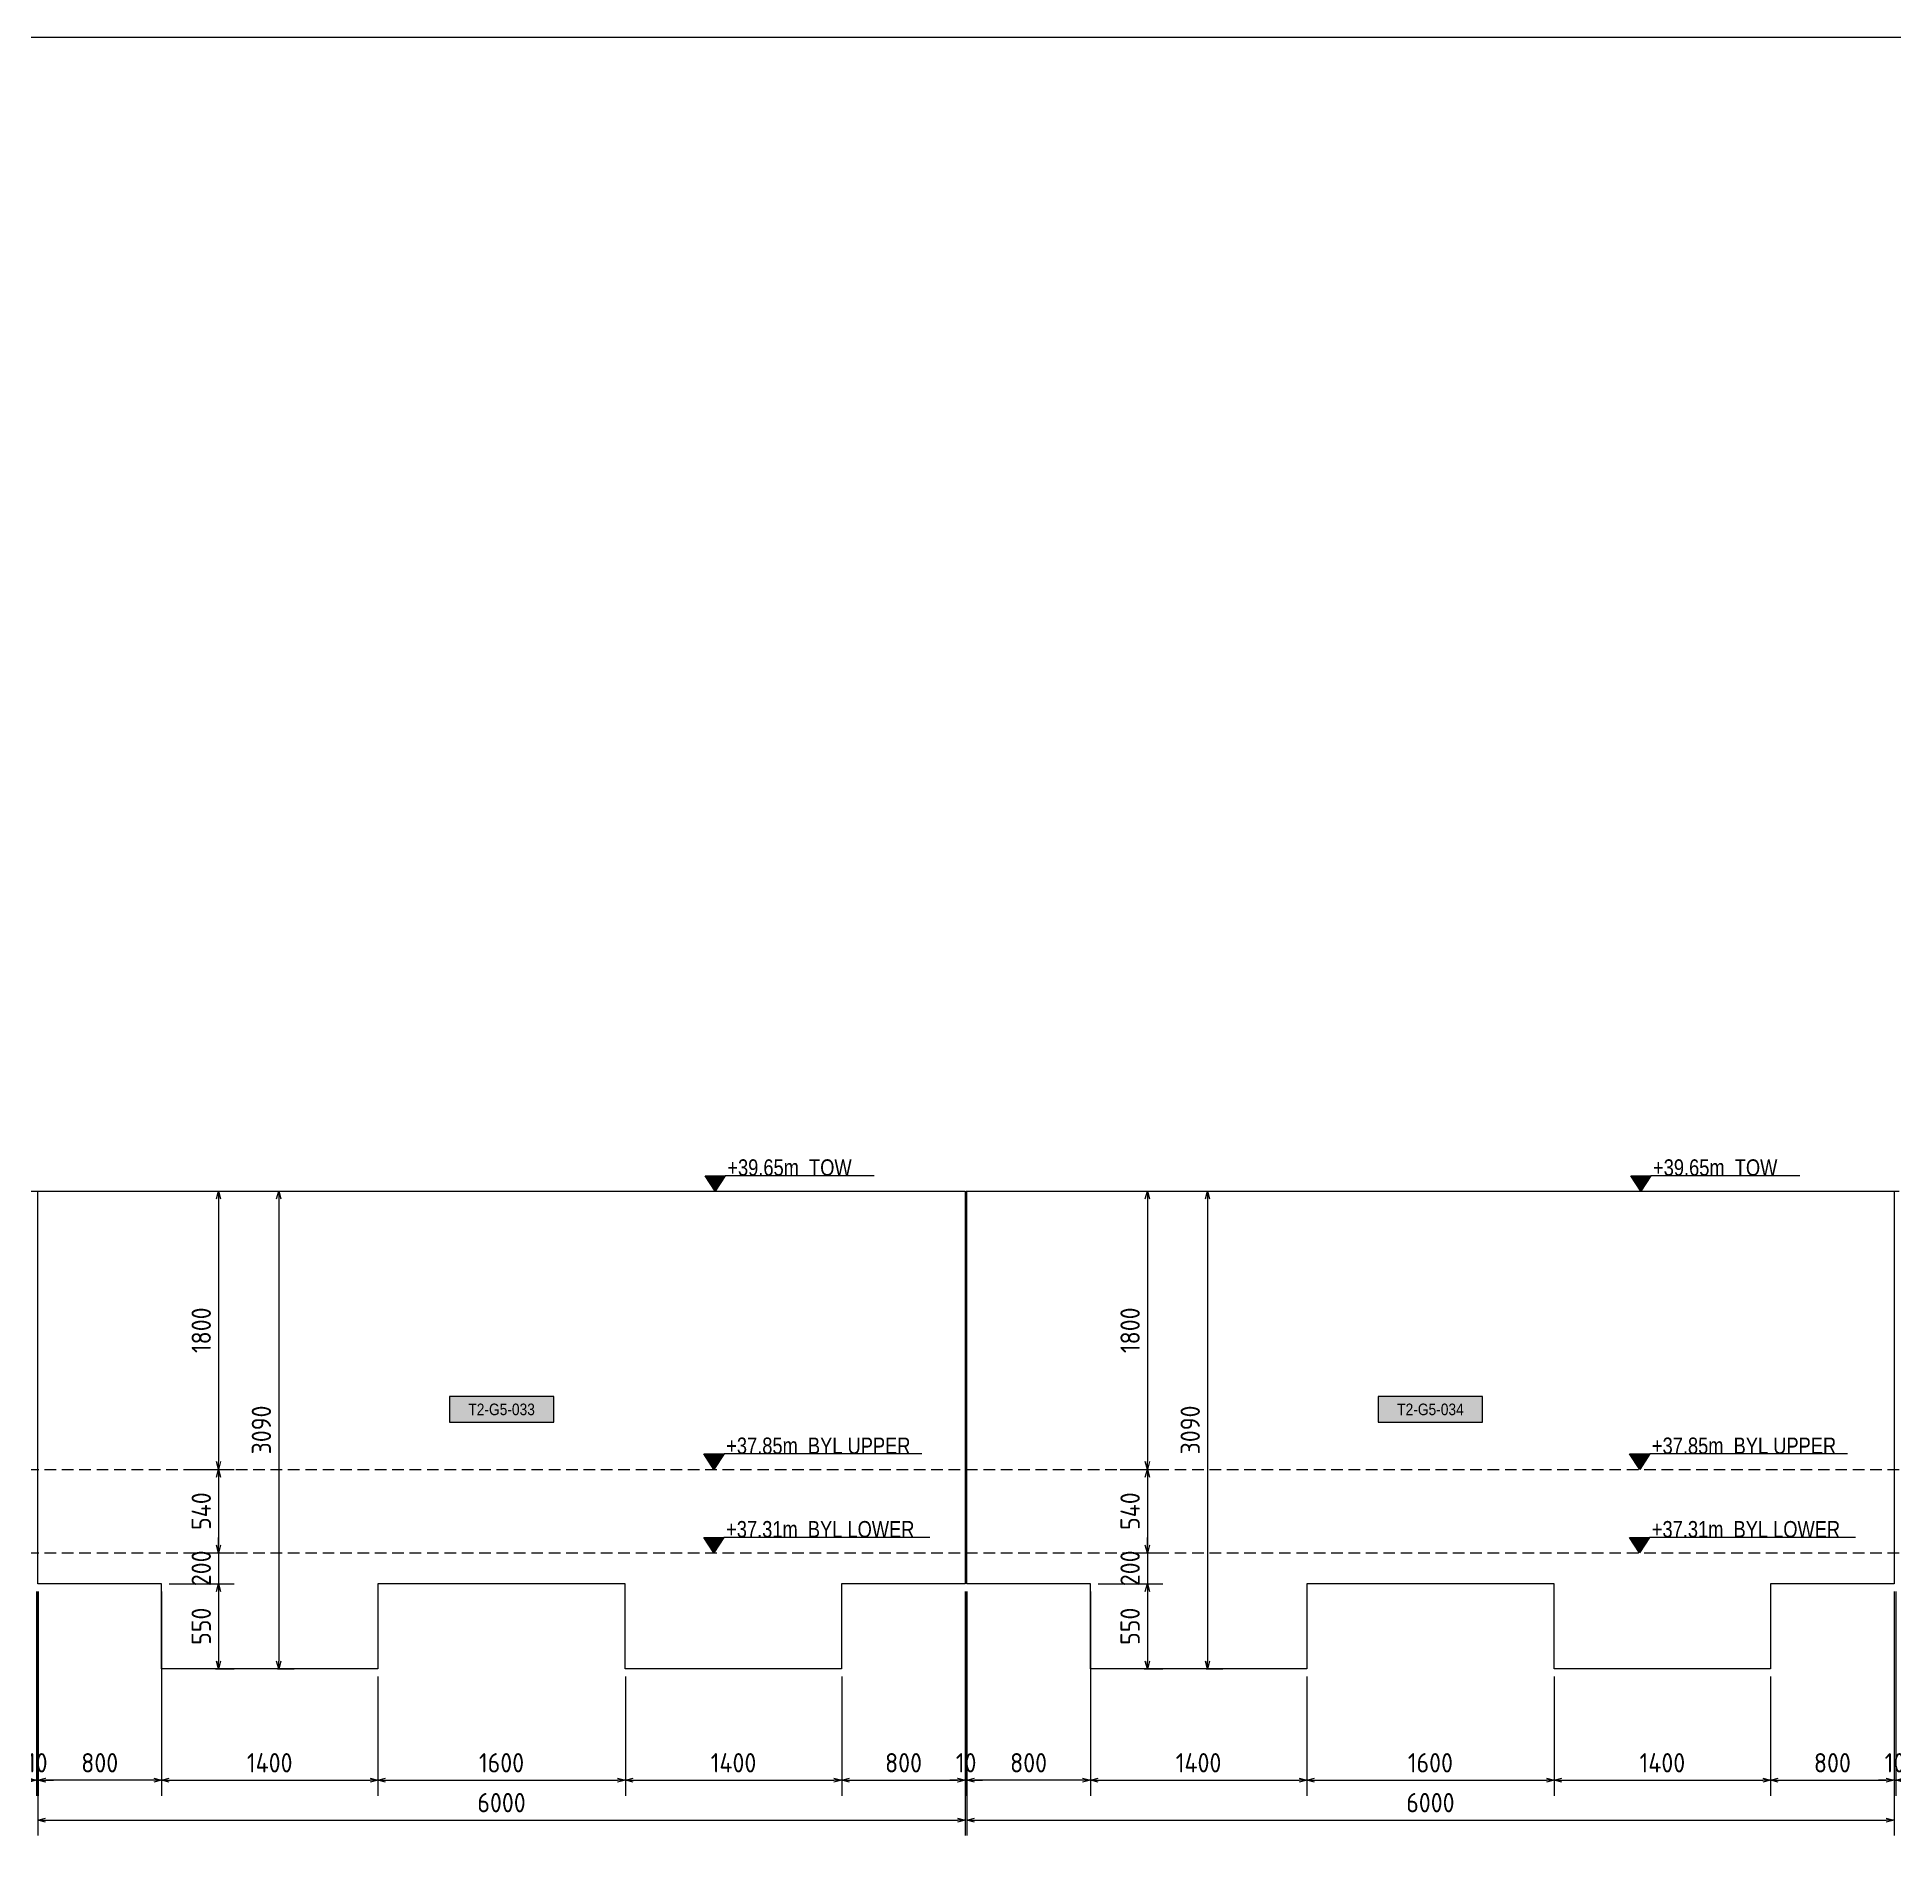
# Model space of a CAD drawing. Header units: centimetres. Extents: x -6122352 to 4157695, y -1694241 to 1947892.
# Drawn here: x 3519080 to 3531100, y 767948 to 779771 of the extents above; entities that cross this region are included whole.
import ezdxf
from ezdxf.enums import TextEntityAlignment as Align

# ---------------------------------------------------------------- set-up
doc = ezdxf.new("R2010")
doc.units = ezdxf.units.CM
doc.header["$MEASUREMENT"] = 0
doc.header["$PDMODE"] = 66
doc.header["$PDSIZE"] = 100
doc.linetypes.add('DASHED2', pattern=[0.375, 0.25, -0.125])
for name, color, linetype in [('00-MI-DIM', 7, 'Continuous'), ('@MI-TYPE-02', 6, 'Continuous'), ('JML-Dimension', 1, 'Continuous'), ('PANEL-TAGS', 7, 'Continuous'), ('SECTION', 130, 'Continuous')]:
    doc.layers.add(name, color=color, linetype=linetype)
doc.styles.add('PANELTAG_STYLE', font='arial.ttf')
doc.styles.add('Schueco-BEMSTIL', font='isocpeur.ttf', dxfattribs={"width": 0.9})
doc.styles.add('txt-Pisa-std', font='arial.ttf', dxfattribs={"width": 0.8})
doc.dimstyles.new('MI- JWC-TXT-2.5 MM', dxfattribs={"dimscale": 1.5, "dimtxt": 2.5, "dimasz": 1, "dimexe": 2, "dimexo": 1, "dimgap": 1, "dimtad": 1, "dimdec": 0, "dimdsep": 46, "dimtxsty": 'Schueco-BEMSTIL', "dimblk": 'OPEN30', "dimcen": 0, "dimdle": 2, "dimclrd": 140, "dimclre": 8, "dimclrt": 40, "dimadec": 0, "dimazin": 2, "dimtfac": 1, "dimtdec": 0, "dimtix": 1, "dimtmove": 2, "dimatfit": 3, "dimldrblk": 'OPEN', "dimfxl": 2, "dimlwd": -1, "dimlwe": -1, "dimarcsym": 0})

# ---------------------------------------------------------------- blocks, each defined once
blk = doc.blocks.new('_Open30')
at = {"color": 0, "linetype": 'ByBlock', "lineweight": -2}
for p, q in [((-1, 0.27), (0, 0)), ((0, 0), (-1, -0.27)), ((0, 0), (-1, 0))]:
    blk.add_line(p, q, dxfattribs=at)
blk = doc.blocks.new('*D2223')
at = {"layer": '00-MI-DIM', "color": 8, "transparency": 16777216}
for p, q in [((3519085, 769716), (3519085, 768395)), ((3519885, 769716), (3519885, 768395))]:
    blk.add_line(p, q, dxfattribs=at)
at = {"layer": '00-MI-DIM', "color": 140, "transparency": 16777216}
blk.add_line((3519835, 768495), (3519135, 768495), dxfattribs=at)
at = {"layer": 'Defpoints', "color": 0, "transparency": 16777216}
for p in [(3519085, 769766), (3519885, 769766), (3519085, 768495)]:
    blk.add_point(p, dxfattribs=at)
at = {"layer": '00-MI-DIM', "color": 140, "transparency": 16777216, "xscale": 50, "yscale": 50, "zscale": 50, "rotation": 180}
blk.add_blockref('_Open30', (3519085, 768495), dxfattribs=at)
at = {"layer": '00-MI-DIM', "color": 140, "transparency": 16777216, "xscale": 50, "yscale": 50, "zscale": 50}
blk.add_blockref('_Open30', (3519885, 768495), dxfattribs=at)
at = {"layer": '00-MI-DIM', "color": 40, "transparency": 16777216, "insert": (3519485, 768608), "char_height": 125, "attachment_point": 5, "style": 'Schueco-BEMSTIL'}
blk.add_mtext('800', dxfattribs=at)
blk = doc.blocks.new('_Open')
at = {"color": 0, "linetype": 'ByBlock', "lineweight": -2}
for p, q in [((-1, 0.2), (0, 0)), ((-1, -0.2), (0, 0)), ((0, 0), (-1, 0))]:
    blk.add_line(p, q, dxfattribs=at)
blk = doc.blocks.new('*D2224')
at = {"layer": '00-MI-DIM', "color": 8, "transparency": 16777216}
for p, q in [((3519885, 769716), (3519885, 768395)), ((3521285, 769166), (3521285, 768395))]:
    blk.add_line(p, q, dxfattribs=at)
at = {"layer": '00-MI-DIM', "color": 140, "transparency": 16777216}
blk.add_line((3519935, 768495), (3521235, 768495), dxfattribs=at)
at = {"layer": 'Defpoints', "color": 0, "transparency": 16777216}
for p in [(3519885, 769766), (3521285, 769216), (3521285, 768495)]:
    blk.add_point(p, dxfattribs=at)
at = {"layer": '00-MI-DIM', "color": 140, "transparency": 16777216, "xscale": 50, "yscale": 50, "zscale": 50, "rotation": 180}
blk.add_blockref('_Open30', (3519885, 768495), dxfattribs=at)
at = {"layer": '00-MI-DIM', "color": 140, "transparency": 16777216, "xscale": 50, "yscale": 50, "zscale": 50}
blk.add_blockref('_Open30', (3521285, 768495), dxfattribs=at)
at = {"layer": '00-MI-DIM', "color": 40, "transparency": 16777216, "insert": (3520585, 768608), "char_height": 125, "attachment_point": 5, "style": 'Schueco-BEMSTIL'}
blk.add_mtext('1400', dxfattribs=at)
blk = doc.blocks.new('*D2225')
at = {"layer": '00-MI-DIM', "color": 8, "transparency": 16777216}
for p, q in [((3521285, 769166), (3521285, 768395)), ((3522886, 769166), (3522886, 768395))]:
    blk.add_line(p, q, dxfattribs=at)
at = {"layer": '00-MI-DIM', "color": 140, "transparency": 16777216}
blk.add_line((3521335, 768495), (3522836, 768495), dxfattribs=at)
at = {"layer": 'Defpoints', "color": 0, "transparency": 16777216}
for p in [(3521285, 769216), (3522886, 769216), (3522886, 768495)]:
    blk.add_point(p, dxfattribs=at)
at = {"layer": '00-MI-DIM', "color": 140, "transparency": 16777216, "xscale": 50, "yscale": 50, "zscale": 50, "rotation": 180}
blk.add_blockref('_Open30', (3521285, 768495), dxfattribs=at)
at = {"layer": '00-MI-DIM', "color": 140, "transparency": 16777216, "xscale": 50, "yscale": 50, "zscale": 50}
blk.add_blockref('_Open30', (3522886, 768495), dxfattribs=at)
at = {"layer": '00-MI-DIM', "color": 40, "transparency": 16777216, "insert": (3522085, 768608), "char_height": 125, "attachment_point": 5, "style": 'Schueco-BEMSTIL'}
blk.add_mtext('1600', dxfattribs=at)
blk = doc.blocks.new('*D2226')
at = {"layer": '00-MI-DIM', "color": 8, "transparency": 16777216}
for p, q in [((3522886, 769166), (3522886, 768395)), ((3524286, 769166), (3524286, 768395))]:
    blk.add_line(p, q, dxfattribs=at)
at = {"layer": '00-MI-DIM', "color": 140, "transparency": 16777216}
blk.add_line((3522936, 768495), (3524236, 768495), dxfattribs=at)
at = {"layer": 'Defpoints', "color": 0, "transparency": 16777216}
for p in [(3522886, 769216), (3524286, 769216), (3524286, 768495)]:
    blk.add_point(p, dxfattribs=at)
at = {"layer": '00-MI-DIM', "color": 140, "transparency": 16777216, "xscale": 50, "yscale": 50, "zscale": 50, "rotation": 180}
blk.add_blockref('_Open30', (3522886, 768495), dxfattribs=at)
at = {"layer": '00-MI-DIM', "color": 140, "transparency": 16777216, "xscale": 50, "yscale": 50, "zscale": 50}
blk.add_blockref('_Open30', (3524286, 768495), dxfattribs=at)
at = {"layer": '00-MI-DIM', "color": 40, "transparency": 16777216, "insert": (3523586, 768608), "char_height": 125, "attachment_point": 5, "style": 'Schueco-BEMSTIL'}
blk.add_mtext('1400', dxfattribs=at)
blk = doc.blocks.new('*D2228')
at = {"layer": '00-MI-DIM', "color": 8, "transparency": 16777216}
for p, q in [((3525085, 769716), (3525085, 768395)), ((3524286, 769166), (3524286, 768395))]:
    blk.add_line(p, q, dxfattribs=at)
at = {"layer": '00-MI-DIM', "color": 140, "transparency": 16777216}
blk.add_line((3524336, 768495), (3525035, 768495), dxfattribs=at)
at = {"layer": 'Defpoints', "color": 0, "transparency": 16777216}
for p in [(3525085, 769766), (3524286, 769216), (3525085, 768495)]:
    blk.add_point(p, dxfattribs=at)
at = {"layer": '00-MI-DIM', "color": 140, "transparency": 16777216, "xscale": 50, "yscale": 50, "zscale": 50, "rotation": 180}
blk.add_blockref('_Open30', (3524286, 768495), dxfattribs=at)
at = {"layer": '00-MI-DIM', "color": 140, "transparency": 16777216, "xscale": 50, "yscale": 50, "zscale": 50}
blk.add_blockref('_Open30', (3525085, 768495), dxfattribs=at)
at = {"layer": '00-MI-DIM', "color": 40, "transparency": 16777216, "insert": (3524686, 768608), "char_height": 125, "attachment_point": 5, "style": 'Schueco-BEMSTIL'}
blk.add_mtext('800', dxfattribs=at)
blk = doc.blocks.new('*D2229')
at = {"layer": '00-MI-DIM', "color": 8, "transparency": 16777216}
for p, q in [((3519085, 769716), (3519085, 768137)), ((3525085, 769716), (3525085, 768137))]:
    blk.add_line(p, q, dxfattribs=at)
at = {"layer": '00-MI-DIM', "color": 140, "transparency": 16777216}
blk.add_line((3519135, 768237), (3525035, 768237), dxfattribs=at)
at = {"layer": 'Defpoints', "color": 0, "transparency": 16777216}
for p in [(3519085, 769766), (3525085, 769766), (3525085, 768237)]:
    blk.add_point(p, dxfattribs=at)
at = {"layer": '00-MI-DIM', "color": 140, "transparency": 16777216, "xscale": 50, "yscale": 50, "zscale": 50, "rotation": 180}
blk.add_blockref('_Open30', (3519085, 768237), dxfattribs=at)
at = {"layer": '00-MI-DIM', "color": 140, "transparency": 16777216, "xscale": 50, "yscale": 50, "zscale": 50}
blk.add_blockref('_Open30', (3525085, 768237), dxfattribs=at)
at = {"layer": '00-MI-DIM', "color": 40, "transparency": 16777216, "insert": (3522085, 768350), "char_height": 125, "attachment_point": 5, "style": 'Schueco-BEMSTIL'}
blk.add_mtext('6000', dxfattribs=at)
blk = doc.blocks.new('*D2230')
at = {"layer": '00-MI-DIM', "color": 8, "transparency": 16777216}
for p, q in [((3520077, 772306), (3520354, 772306)), ((3520077, 770506), (3520354, 770506))]:
    blk.add_line(p, q, dxfattribs=at)
at = {"layer": '00-MI-DIM', "color": 140, "transparency": 16777216}
blk.add_line((3520254, 772256), (3520254, 770556), dxfattribs=at)
at = {"layer": 'Defpoints', "color": 0, "transparency": 16777216}
for p in [(3520027, 772306), (3520027, 770506), (3520254, 770506)]:
    blk.add_point(p, dxfattribs=at)
at = {"layer": '00-MI-DIM', "color": 140, "transparency": 16777216, "xscale": 50, "yscale": 50, "zscale": 50}
for p, rotation in [((3520254, 772306), 90), ((3520254, 770506), 270)]:
    blk.add_blockref('_Open30', p, dxfattribs=dict(at, rotation=rotation))
at = {"layer": '00-MI-DIM', "color": 40, "transparency": 16777216, "insert": (3520142, 771406), "char_height": 125, "attachment_point": 5, "rotation": 90, "style": 'Schueco-BEMSTIL'}
blk.add_mtext('1800', dxfattribs=at)
blk = doc.blocks.new('*D2231')
at = {"layer": '00-MI-DIM', "color": 8, "transparency": 16777216}
for p, q in [((3520077, 770506), (3520354, 770506)), ((3520099, 769966), (3520354, 769966))]:
    blk.add_line(p, q, dxfattribs=at)
at = {"layer": '00-MI-DIM', "color": 140, "transparency": 16777216}
blk.add_line((3520254, 770456), (3520254, 770016), dxfattribs=at)
at = {"layer": 'Defpoints', "color": 0, "transparency": 16777216}
for p in [(3520027, 770506), (3520049, 769966), (3520254, 769966)]:
    blk.add_point(p, dxfattribs=at)
at = {"layer": '00-MI-DIM', "color": 140, "transparency": 16777216, "xscale": 50, "yscale": 50, "zscale": 50}
for p, rotation in [((3520254, 770506), 90), ((3520254, 769966), 270)]:
    blk.add_blockref('_Open30', p, dxfattribs=dict(at, rotation=rotation))
at = {"layer": '00-MI-DIM', "color": 40, "transparency": 16777216, "insert": (3520142, 770236), "char_height": 125, "attachment_point": 5, "rotation": 90, "style": 'Schueco-BEMSTIL'}
blk.add_mtext('540', dxfattribs=at)
blk = doc.blocks.new('*D2232')
at = {"layer": '00-MI-DIM', "color": 8, "transparency": 16777216}
for p, q in [((3520599, 772306), (3520743, 772306)), ((3520635, 769216), (3520743, 769216))]:
    blk.add_line(p, q, dxfattribs=at)
at = {"layer": '00-MI-DIM', "color": 140, "transparency": 16777216}
blk.add_line((3520643, 772256), (3520643, 769266), dxfattribs=at)
at = {"layer": 'Defpoints', "color": 0, "transparency": 16777216}
for p in [(3520549, 772306), (3520585, 769216), (3520643, 769216)]:
    blk.add_point(p, dxfattribs=at)
at = {"layer": '00-MI-DIM', "color": 140, "transparency": 16777216, "xscale": 50, "yscale": 50, "zscale": 50}
for p, rotation in [((3520643, 772306), 90), ((3520643, 769216), 270)]:
    blk.add_blockref('_Open30', p, dxfattribs=dict(at, rotation=rotation))
at = {"layer": '00-MI-DIM', "color": 40, "transparency": 16777216, "insert": (3520531, 770761), "char_height": 125, "attachment_point": 5, "rotation": 90, "style": 'Schueco-BEMSTIL'}
blk.add_mtext('3090', dxfattribs=at)
blk = doc.blocks.new('*D2233')
at = {"layer": '00-MI-DIM', "color": 140, "transparency": 16777216}
for p, q in [((3520254, 770016), (3520254, 770066)), ((3520254, 769966), (3520254, 769766)), ((3520254, 769716), (3520254, 769666))]:
    blk.add_line(p, q, dxfattribs=at)
at = {"layer": '00-MI-DIM', "color": 8, "transparency": 16777216}
for p, q in [((3520099, 769966), (3520354, 769966)), ((3519935, 769766), (3520354, 769766))]:
    blk.add_line(p, q, dxfattribs=at)
at = {"layer": 'Defpoints', "color": 0, "transparency": 16777216}
for p in [(3520049, 769966), (3519885, 769766), (3520254, 769766)]:
    blk.add_point(p, dxfattribs=at)
at = {"layer": '00-MI-DIM', "color": 140, "transparency": 16777216, "xscale": 50, "yscale": 50, "zscale": 50}
for p, rotation in [((3520254, 769966), 270), ((3520254, 769766), 90)]:
    blk.add_blockref('_Open30', p, dxfattribs=dict(at, rotation=rotation))
at = {"layer": '00-MI-DIM', "color": 40, "transparency": 16777216, "insert": (3520142, 769866), "char_height": 125, "attachment_point": 5, "rotation": 90, "style": 'Schueco-BEMSTIL'}
blk.add_mtext('200', dxfattribs=at)
blk = doc.blocks.new('*D2227')
at = {"layer": '00-MI-DIM', "color": 8, "transparency": 16777216}
for p, q in [((3519935, 769766), (3520354, 769766)), ((3520234, 769216), (3520354, 769216))]:
    blk.add_line(p, q, dxfattribs=at)
at = {"layer": '00-MI-DIM', "color": 140, "transparency": 16777216}
blk.add_line((3520254, 769716), (3520254, 769266), dxfattribs=at)
at = {"layer": 'Defpoints', "color": 0, "transparency": 16777216}
for p in [(3519885, 769766), (3520184, 769216), (3520254, 769216)]:
    blk.add_point(p, dxfattribs=at)
at = {"layer": '00-MI-DIM', "color": 140, "transparency": 16777216, "xscale": 50, "yscale": 50, "zscale": 50}
for p, rotation in [((3520254, 769766), 90), ((3520254, 769216), 270)]:
    blk.add_blockref('_Open30', p, dxfattribs=dict(at, rotation=rotation))
at = {"layer": '00-MI-DIM', "color": 40, "transparency": 16777216, "insert": (3520142, 769491), "char_height": 125, "attachment_point": 5, "rotation": 90, "style": 'Schueco-BEMSTIL'}
blk.add_mtext('550', dxfattribs=at)
blk = doc.blocks.new('*D2234')
at = {"layer": '00-MI-DIM', "color": 8, "transparency": 16777216}
for p, q in [((3525095, 769716), (3525095, 768395)), ((3525895, 769716), (3525895, 768395))]:
    blk.add_line(p, q, dxfattribs=at)
at = {"layer": '00-MI-DIM', "color": 140, "transparency": 16777216}
blk.add_line((3525845, 768495), (3525145, 768495), dxfattribs=at)
at = {"layer": 'Defpoints', "color": 0, "transparency": 16777216}
for p in [(3525095, 769766), (3525895, 769766), (3525095, 768495)]:
    blk.add_point(p, dxfattribs=at)
at = {"layer": '00-MI-DIM', "color": 140, "transparency": 16777216, "xscale": 50, "yscale": 50, "zscale": 50, "rotation": 180}
blk.add_blockref('_Open30', (3525095, 768495), dxfattribs=at)
at = {"layer": '00-MI-DIM', "color": 140, "transparency": 16777216, "xscale": 50, "yscale": 50, "zscale": 50}
blk.add_blockref('_Open30', (3525895, 768495), dxfattribs=at)
at = {"layer": '00-MI-DIM', "color": 40, "transparency": 16777216, "insert": (3525495, 768608), "char_height": 125, "attachment_point": 5, "style": 'Schueco-BEMSTIL'}
blk.add_mtext('800', dxfattribs=at)
blk = doc.blocks.new('*D2235')
at = {"layer": '00-MI-DIM', "color": 8, "transparency": 16777216}
for p, q in [((3525895, 769716), (3525895, 768395)), ((3527295, 769166), (3527295, 768395))]:
    blk.add_line(p, q, dxfattribs=at)
at = {"layer": '00-MI-DIM', "color": 140, "transparency": 16777216}
blk.add_line((3525945, 768495), (3527245, 768495), dxfattribs=at)
at = {"layer": 'Defpoints', "color": 0, "transparency": 16777216}
for p in [(3525895, 769766), (3527295, 769216), (3527295, 768495)]:
    blk.add_point(p, dxfattribs=at)
at = {"layer": '00-MI-DIM', "color": 140, "transparency": 16777216, "xscale": 50, "yscale": 50, "zscale": 50, "rotation": 180}
blk.add_blockref('_Open30', (3525895, 768495), dxfattribs=at)
at = {"layer": '00-MI-DIM', "color": 140, "transparency": 16777216, "xscale": 50, "yscale": 50, "zscale": 50}
blk.add_blockref('_Open30', (3527295, 768495), dxfattribs=at)
at = {"layer": '00-MI-DIM', "color": 40, "transparency": 16777216, "insert": (3526595, 768608), "char_height": 125, "attachment_point": 5, "style": 'Schueco-BEMSTIL'}
blk.add_mtext('1400', dxfattribs=at)
blk = doc.blocks.new('*D2236')
at = {"layer": '00-MI-DIM', "color": 8, "transparency": 16777216}
for p, q in [((3527295, 769166), (3527295, 768395)), ((3528896, 769166), (3528896, 768395))]:
    blk.add_line(p, q, dxfattribs=at)
at = {"layer": '00-MI-DIM', "color": 140, "transparency": 16777216}
blk.add_line((3527345, 768495), (3528846, 768495), dxfattribs=at)
at = {"layer": 'Defpoints', "color": 0, "transparency": 16777216}
for p in [(3527295, 769216), (3528896, 769216), (3528896, 768495)]:
    blk.add_point(p, dxfattribs=at)
at = {"layer": '00-MI-DIM', "color": 140, "transparency": 16777216, "xscale": 50, "yscale": 50, "zscale": 50, "rotation": 180}
blk.add_blockref('_Open30', (3527295, 768495), dxfattribs=at)
at = {"layer": '00-MI-DIM', "color": 140, "transparency": 16777216, "xscale": 50, "yscale": 50, "zscale": 50}
blk.add_blockref('_Open30', (3528896, 768495), dxfattribs=at)
at = {"layer": '00-MI-DIM', "color": 40, "transparency": 16777216, "insert": (3528095, 768608), "char_height": 125, "attachment_point": 5, "style": 'Schueco-BEMSTIL'}
blk.add_mtext('1600', dxfattribs=at)
blk = doc.blocks.new('*D2237')
at = {"layer": '00-MI-DIM', "color": 8, "transparency": 16777216}
for p, q in [((3528896, 769166), (3528896, 768395)), ((3530296, 769166), (3530296, 768395))]:
    blk.add_line(p, q, dxfattribs=at)
at = {"layer": '00-MI-DIM', "color": 140, "transparency": 16777216}
blk.add_line((3528946, 768495), (3530246, 768495), dxfattribs=at)
at = {"layer": 'Defpoints', "color": 0, "transparency": 16777216}
for p in [(3528896, 769216), (3530296, 769216), (3530296, 768495)]:
    blk.add_point(p, dxfattribs=at)
at = {"layer": '00-MI-DIM', "color": 140, "transparency": 16777216, "xscale": 50, "yscale": 50, "zscale": 50, "rotation": 180}
blk.add_blockref('_Open30', (3528896, 768495), dxfattribs=at)
at = {"layer": '00-MI-DIM', "color": 140, "transparency": 16777216, "xscale": 50, "yscale": 50, "zscale": 50}
blk.add_blockref('_Open30', (3530296, 768495), dxfattribs=at)
at = {"layer": '00-MI-DIM', "color": 40, "transparency": 16777216, "insert": (3529596, 768608), "char_height": 125, "attachment_point": 5, "style": 'Schueco-BEMSTIL'}
blk.add_mtext('1400', dxfattribs=at)
blk = doc.blocks.new('*D2239')
at = {"layer": '00-MI-DIM', "color": 8, "transparency": 16777216}
for p, q in [((3531095, 769716), (3531095, 768395)), ((3530296, 769166), (3530296, 768395))]:
    blk.add_line(p, q, dxfattribs=at)
at = {"layer": '00-MI-DIM', "color": 140, "transparency": 16777216}
blk.add_line((3530346, 768495), (3531045, 768495), dxfattribs=at)
at = {"layer": 'Defpoints', "color": 0, "transparency": 16777216}
for p in [(3531095, 769766), (3530296, 769216), (3531095, 768495)]:
    blk.add_point(p, dxfattribs=at)
at = {"layer": '00-MI-DIM', "color": 140, "transparency": 16777216, "xscale": 50, "yscale": 50, "zscale": 50, "rotation": 180}
blk.add_blockref('_Open30', (3530296, 768495), dxfattribs=at)
at = {"layer": '00-MI-DIM', "color": 140, "transparency": 16777216, "xscale": 50, "yscale": 50, "zscale": 50}
blk.add_blockref('_Open30', (3531095, 768495), dxfattribs=at)
at = {"layer": '00-MI-DIM', "color": 40, "transparency": 16777216, "insert": (3530696, 768608), "char_height": 125, "attachment_point": 5, "style": 'Schueco-BEMSTIL'}
blk.add_mtext('800', dxfattribs=at)
blk = doc.blocks.new('*D2240')
at = {"layer": '00-MI-DIM', "color": 8, "transparency": 16777216}
for p, q in [((3525095, 769716), (3525095, 768137)), ((3531095, 769716), (3531095, 768137))]:
    blk.add_line(p, q, dxfattribs=at)
at = {"layer": '00-MI-DIM', "color": 140, "transparency": 16777216}
blk.add_line((3525145, 768237), (3531045, 768237), dxfattribs=at)
at = {"layer": 'Defpoints', "color": 0, "transparency": 16777216}
for p in [(3525095, 769766), (3531095, 769766), (3531095, 768237)]:
    blk.add_point(p, dxfattribs=at)
at = {"layer": '00-MI-DIM', "color": 140, "transparency": 16777216, "xscale": 50, "yscale": 50, "zscale": 50, "rotation": 180}
blk.add_blockref('_Open30', (3525095, 768237), dxfattribs=at)
at = {"layer": '00-MI-DIM', "color": 140, "transparency": 16777216, "xscale": 50, "yscale": 50, "zscale": 50}
blk.add_blockref('_Open30', (3531095, 768237), dxfattribs=at)
at = {"layer": '00-MI-DIM', "color": 40, "transparency": 16777216, "insert": (3528095, 768350), "char_height": 125, "attachment_point": 5, "style": 'Schueco-BEMSTIL'}
blk.add_mtext('6000', dxfattribs=at)
blk = doc.blocks.new('*D2241')
at = {"layer": '00-MI-DIM', "color": 8, "transparency": 16777216}
for p, q in [((3526087, 772306), (3526364, 772306)), ((3526087, 770506), (3526364, 770506))]:
    blk.add_line(p, q, dxfattribs=at)
at = {"layer": '00-MI-DIM', "color": 140, "transparency": 16777216}
blk.add_line((3526264, 772256), (3526264, 770556), dxfattribs=at)
at = {"layer": 'Defpoints', "color": 0, "transparency": 16777216}
for p in [(3526037, 772306), (3526037, 770506), (3526264, 770506)]:
    blk.add_point(p, dxfattribs=at)
at = {"layer": '00-MI-DIM', "color": 140, "transparency": 16777216, "xscale": 50, "yscale": 50, "zscale": 50}
for p, rotation in [((3526264, 772306), 90), ((3526264, 770506), 270)]:
    blk.add_blockref('_Open30', p, dxfattribs=dict(at, rotation=rotation))
at = {"layer": '00-MI-DIM', "color": 40, "transparency": 16777216, "insert": (3526152, 771406), "char_height": 125, "attachment_point": 5, "rotation": 90, "style": 'Schueco-BEMSTIL'}
blk.add_mtext('1800', dxfattribs=at)
blk = doc.blocks.new('*D2242')
at = {"layer": '00-MI-DIM', "color": 8, "transparency": 16777216}
for p, q in [((3526087, 770506), (3526364, 770506)), ((3526109, 769966), (3526364, 769966))]:
    blk.add_line(p, q, dxfattribs=at)
at = {"layer": '00-MI-DIM', "color": 140, "transparency": 16777216}
blk.add_line((3526264, 770456), (3526264, 770016), dxfattribs=at)
at = {"layer": 'Defpoints', "color": 0, "transparency": 16777216}
for p in [(3526037, 770506), (3526059, 769966), (3526264, 769966)]:
    blk.add_point(p, dxfattribs=at)
at = {"layer": '00-MI-DIM', "color": 140, "transparency": 16777216, "xscale": 50, "yscale": 50, "zscale": 50}
for p, rotation in [((3526264, 770506), 90), ((3526264, 769966), 270)]:
    blk.add_blockref('_Open30', p, dxfattribs=dict(at, rotation=rotation))
at = {"layer": '00-MI-DIM', "color": 40, "transparency": 16777216, "insert": (3526152, 770236), "char_height": 125, "attachment_point": 5, "rotation": 90, "style": 'Schueco-BEMSTIL'}
blk.add_mtext('540', dxfattribs=at)
blk = doc.blocks.new('*D2243')
at = {"layer": '00-MI-DIM', "color": 8, "transparency": 16777216}
for p, q in [((3526609, 772306), (3526753, 772306)), ((3526645, 769216), (3526753, 769216))]:
    blk.add_line(p, q, dxfattribs=at)
at = {"layer": '00-MI-DIM', "color": 140, "transparency": 16777216}
blk.add_line((3526653, 772256), (3526653, 769266), dxfattribs=at)
at = {"layer": 'Defpoints', "color": 0, "transparency": 16777216}
for p in [(3526559, 772306), (3526595, 769216), (3526653, 769216)]:
    blk.add_point(p, dxfattribs=at)
at = {"layer": '00-MI-DIM', "color": 140, "transparency": 16777216, "xscale": 50, "yscale": 50, "zscale": 50}
for p, rotation in [((3526653, 772306), 90), ((3526653, 769216), 270)]:
    blk.add_blockref('_Open30', p, dxfattribs=dict(at, rotation=rotation))
at = {"layer": '00-MI-DIM', "color": 40, "transparency": 16777216, "insert": (3526541, 770761), "char_height": 125, "attachment_point": 5, "rotation": 90, "style": 'Schueco-BEMSTIL'}
blk.add_mtext('3090', dxfattribs=at)
blk = doc.blocks.new('*D2244')
at = {"layer": '00-MI-DIM', "color": 140, "transparency": 16777216}
for p, q in [((3526264, 770016), (3526264, 770066)), ((3526264, 769966), (3526264, 769766)), ((3526264, 769716), (3526264, 769666))]:
    blk.add_line(p, q, dxfattribs=at)
at = {"layer": '00-MI-DIM', "color": 8, "transparency": 16777216}
for p, q in [((3526109, 769966), (3526364, 769966)), ((3525945, 769766), (3526364, 769766))]:
    blk.add_line(p, q, dxfattribs=at)
at = {"layer": 'Defpoints', "color": 0, "transparency": 16777216}
for p in [(3526059, 769966), (3525895, 769766), (3526264, 769766)]:
    blk.add_point(p, dxfattribs=at)
at = {"layer": '00-MI-DIM', "color": 140, "transparency": 16777216, "xscale": 50, "yscale": 50, "zscale": 50}
for p, rotation in [((3526264, 769966), 270), ((3526264, 769766), 90)]:
    blk.add_blockref('_Open30', p, dxfattribs=dict(at, rotation=rotation))
at = {"layer": '00-MI-DIM', "color": 40, "transparency": 16777216, "insert": (3526152, 769866), "char_height": 125, "attachment_point": 5, "rotation": 90, "style": 'Schueco-BEMSTIL'}
blk.add_mtext('200', dxfattribs=at)
blk = doc.blocks.new('*D2238')
at = {"layer": '00-MI-DIM', "color": 8, "transparency": 16777216}
for p, q in [((3525945, 769766), (3526364, 769766)), ((3526244, 769216), (3526364, 769216))]:
    blk.add_line(p, q, dxfattribs=at)
at = {"layer": '00-MI-DIM', "color": 140, "transparency": 16777216}
blk.add_line((3526264, 769716), (3526264, 769266), dxfattribs=at)
at = {"layer": 'Defpoints', "color": 0, "transparency": 16777216}
for p in [(3525895, 769766), (3526194, 769216), (3526264, 769216)]:
    blk.add_point(p, dxfattribs=at)
at = {"layer": '00-MI-DIM', "color": 140, "transparency": 16777216, "xscale": 50, "yscale": 50, "zscale": 50}
for p, rotation in [((3526264, 769766), 90), ((3526264, 769216), 270)]:
    blk.add_blockref('_Open30', p, dxfattribs=dict(at, rotation=rotation))
at = {"layer": '00-MI-DIM', "color": 40, "transparency": 16777216, "insert": (3526152, 769491), "char_height": 125, "attachment_point": 5, "rotation": 90, "style": 'Schueco-BEMSTIL'}
blk.add_mtext('550', dxfattribs=at)
blk = doc.blocks.new('PANELTAG')
at = {"layer": 'PANEL-TAGS', "color": 1}
blk.add_lwpolyline([(-13.5, -3.3), (13.5, -3.3), (13.5, 3.3), (-13.5, 3.3)], close=True, dxfattribs=at)
at = {"layer": 'PANEL-TAGS', "color": 40, "true_color": 0xffd700}
blk.add_solid([(-13.5, -3.3), (13.5, -3.3), (-13.5, 3.3), (13.5, 3.3)], dxfattribs=at)
at = {"layer": 'PANEL-TAGS', "color": 5, "style": 'PANELTAG_STYLE', "width": 0.85}
blk.add_attdef('TAGNO', text='', height=3, dxfattribs=at).set_placement((0, 0), align=Align.MIDDLE)
blk = doc.blocks.new('*U1106')
at = {"layer": 'JML-Dimension'}
h = blk.add_hatch(color=10, dxfattribs=at)
h.dxf.hatch_style = 1
h.paths.add_polyline_path([(0, 0), (-1.54, 2.37), (1.54, 2.37)])
blk.add_line((24.31, 2.37), (1.54, 2.37), dxfattribs=at)
blk.add_lwpolyline([(0, 0), (-1.54, 2.37), (1.54, 2.37), (0, 0)], dxfattribs=at)
at = {"color": 5, "style": 'txt-Pisa-std', "width": 0.8}
blk.add_attdef('+0.0', text='', height=2.5, dxfattribs=at).set_placement((1.87, 2.37), align=Align.BOTTOM_LEFT)
blk = doc.blocks.new('*U1108')
at = {"layer": 'JML-Dimension'}
h = blk.add_hatch(color=10, dxfattribs=at)
h.dxf.hatch_style = 1
h.paths.add_polyline_path([(0, 0), (-1.54, 2.37), (1.54, 2.37)])
blk.add_line((31.81, 2.37), (1.54, 2.37), dxfattribs=at)
blk.add_lwpolyline([(0, 0), (-1.54, 2.37), (1.54, 2.37), (0, 0)], dxfattribs=at)
at = {"color": 5, "style": 'txt-Pisa-std', "width": 0.8}
blk.add_attdef('+0.0', text='', height=2.5, dxfattribs=at).set_placement((1.87, 2.37), align=Align.BOTTOM_LEFT)
blk = doc.blocks.new('*U1107')
at = {"layer": 'JML-Dimension'}
h = blk.add_hatch(color=10, dxfattribs=at)
h.dxf.hatch_style = 1
h.paths.add_polyline_path([(0, 0), (-1.54, 2.37), (1.54, 2.37)])
blk.add_line((33.03, 2.37), (1.54, 2.37), dxfattribs=at)
blk.add_lwpolyline([(0, 0), (-1.54, 2.37), (1.54, 2.37), (0, 0)], dxfattribs=at)
at = {"color": 5, "style": 'txt-Pisa-std', "width": 0.8}
blk.add_attdef('+0.0', text='', height=2.5, dxfattribs=at).set_placement((1.87, 2.37), align=Align.BOTTOM_LEFT)
blk = doc.blocks.new('*D2256')
at = {"layer": '00-MI-DIM', "color": 8, "transparency": 16777216}
for p, q in [((3531095, 769716), (3531095, 768395)), ((3531106, 769716), (3531106, 768395))]:
    blk.add_line(p, q, dxfattribs=at)
at = {"layer": '00-MI-DIM', "color": 140, "transparency": 16777216}
for p, q in [((3531045, 768495), (3530995, 768495)), ((3531095, 768495), (3531106, 768495)), ((3531156, 768495), (3531206, 768495))]:
    blk.add_line(p, q, dxfattribs=at)
at = {"layer": 'Defpoints', "color": 0, "transparency": 16777216}
for p in [(3531095, 769766), (3531106, 769766), (3531106, 768495)]:
    blk.add_point(p, dxfattribs=at)
at = {"layer": '00-MI-DIM', "color": 140, "transparency": 16777216, "xscale": 50, "yscale": 50, "zscale": 50}
blk.add_blockref('_Open30', (3531095, 768495), dxfattribs=at)
at = {"layer": '00-MI-DIM', "color": 140, "transparency": 16777216, "xscale": 50, "yscale": 50, "zscale": 50, "rotation": 180}
blk.add_blockref('_Open30', (3531106, 768495), dxfattribs=at)
at = {"layer": '00-MI-DIM', "color": 40, "transparency": 16777216, "insert": (3531101, 768608), "char_height": 125, "attachment_point": 5, "style": 'Schueco-BEMSTIL'}
blk.add_mtext('10', dxfattribs=at)
blk = doc.blocks.new('*D2257')
at = {"layer": '00-MI-DIM', "color": 8, "transparency": 16777216}
for p, q in [((3525086, 769716), (3525086, 768395)), ((3525096, 769716), (3525096, 768395))]:
    blk.add_line(p, q, dxfattribs=at)
at = {"layer": '00-MI-DIM', "color": 140, "transparency": 16777216}
for p, q in [((3525036, 768495), (3524986, 768495)), ((3525086, 768495), (3525096, 768495)), ((3525146, 768495), (3525196, 768495))]:
    blk.add_line(p, q, dxfattribs=at)
at = {"layer": 'Defpoints', "color": 0, "transparency": 16777216}
for p in [(3525086, 769766), (3525096, 769766), (3525096, 768495)]:
    blk.add_point(p, dxfattribs=at)
at = {"layer": '00-MI-DIM', "color": 140, "transparency": 16777216, "xscale": 50, "yscale": 50, "zscale": 50}
blk.add_blockref('_Open30', (3525086, 768495), dxfattribs=at)
at = {"layer": '00-MI-DIM', "color": 140, "transparency": 16777216, "xscale": 50, "yscale": 50, "zscale": 50, "rotation": 180}
blk.add_blockref('_Open30', (3525096, 768495), dxfattribs=at)
at = {"layer": '00-MI-DIM', "color": 40, "transparency": 16777216, "insert": (3525091, 768608), "char_height": 125, "attachment_point": 5, "style": 'Schueco-BEMSTIL'}
blk.add_mtext('10', dxfattribs=at)
blk = doc.blocks.new('*D2258')
at = {"layer": '00-MI-DIM', "color": 8, "transparency": 16777216}
for p, q in [((3519076, 769716), (3519076, 768395)), ((3519086, 769716), (3519086, 768395))]:
    blk.add_line(p, q, dxfattribs=at)
at = {"layer": '00-MI-DIM', "color": 140, "transparency": 16777216}
for p, q in [((3519026, 768495), (3518976, 768495)), ((3519076, 768495), (3519086, 768495)), ((3519136, 768495), (3519186, 768495))]:
    blk.add_line(p, q, dxfattribs=at)
at = {"layer": 'Defpoints', "color": 0, "transparency": 16777216}
for p in [(3519076, 769766), (3519086, 769766), (3519086, 768495)]:
    blk.add_point(p, dxfattribs=at)
at = {"layer": '00-MI-DIM', "color": 140, "transparency": 16777216, "xscale": 50, "yscale": 50, "zscale": 50}
blk.add_blockref('_Open30', (3519076, 768495), dxfattribs=at)
at = {"layer": '00-MI-DIM', "color": 140, "transparency": 16777216, "xscale": 50, "yscale": 50, "zscale": 50, "rotation": 180}
blk.add_blockref('_Open30', (3519086, 768495), dxfattribs=at)
at = {"layer": '00-MI-DIM', "color": 40, "transparency": 16777216, "insert": (3519081, 768608), "char_height": 125, "attachment_point": 5, "style": 'Schueco-BEMSTIL'}
blk.add_mtext('10', dxfattribs=at)

msp = doc.modelspace()

# ---------------------------------------------------------------- linework, layer by layer
at = {"layer": '00-MI-DIM', "color": 6}
msp.add_lwpolyline([(3287503.15085, 779771.48504), (3558622.67476, 779771.48504), (3558622.67476, 760800.78134), (3287503.15085, 760800.78134)], close=True, dxfattribs=at)
at = {"layer": '@MI-TYPE-02', "color": 160, "linetype": 'DASHED2', "ltscale": 300}
for points in [[(3483015.49901, 772305.88762), (3551644.90461, 772305.88762)], [(3483015.49901, 770505.88762), (3551644.90461, 770505.88762)], [(3483015.49901, 769965.88762), (3551644.90461, 769965.88762)]]:
    msp.add_lwpolyline(points, dxfattribs=at)
at = {"layer": '@MI-TYPE-02', "color": 30}
for points in [[(3519085.71553, 772305.98014), (3525085.49901, 772305.93544), (3525085.49901, 769765.99025), (3524285.53653, 769765.99025), (3524285.53653, 769215.99025), (3522885.53653, 769215.99025), (3522885.53653, 769765.99025), (3521285.24901, 769765.99025), (3521285.24901, 769215.99025), (3519885.24901, 769215.99025), (3519885.24901, 769765.99025), (3519085.00304, 769766.03495), (3519085.71553, 772305.98014)], [(3525095.71553, 772305.98014), (3531095.49901, 772305.93544), (3531095.49901, 769765.99025), (3530295.53653, 769765.99025), (3530295.53653, 769215.99025), (3528895.53653, 769215.99025), (3528895.53653, 769765.99025), (3527295.24901, 769765.99025), (3527295.24901, 769215.99025), (3525895.24901, 769215.99025), (3525895.24901, 769765.99025), (3525095.00304, 769766.03495), (3525095.71553, 772305.98014)]]:
    msp.add_lwpolyline(points, dxfattribs=at)

# ---------------------------------------------------------------- block references
at = {"layer": 'PANEL-TAGS', "color": 30}
ref = msp.add_blockref('PANELTAG', (3522085.42073, 770894.16143), dxfattribs=dict(at, xscale=25, yscale=25, zscale=25))
ref.add_attrib('TAGNO', 'T2-G5-033', dxfattribs={"color": 5, "height": 75, "style": 'PANELTAG_STYLE', "width": 0.85}).set_placement((3522085.42073, 770894.16143), align=Align.MIDDLE_CENTER)
ref = msp.add_blockref('PANELTAG', (3528095.42073, 770894.16143), dxfattribs=dict(at, xscale=25, yscale=25, zscale=25))
ref.add_attrib('TAGNO', 'T2-G5-034', dxfattribs={"color": 5, "height": 75, "style": 'PANELTAG_STYLE', "width": 0.85}).set_placement((3528095.42073, 770894.16143), align=Align.MIDDLE_CENTER)
at = {"layer": 'SECTION', "color": 6}
ref = msp.add_blockref('*U1106', (3523466.82731, 772305.79822), dxfattribs=dict(at, xscale=42.30147098076819, yscale=42.30147098076819, zscale=42.30147098076819))
ref.add_attrib('+0.0', '+39.65m  TOW', (3523545.95596, 772406.05528), dxfattribs={"layer": 'JML-Dimension', "color": 5, "height": 105.7536775, "style": 'txt-Pisa-std', "width": 0.8})
ref = msp.add_blockref('*U1106', (3529456.36212, 772305.79822), dxfattribs=dict(at, xscale=42.30147098076819, yscale=42.30147098076819, zscale=42.30147098076819))
ref.add_attrib('+0.0', '+39.65m  TOW', (3529535.49077, 772406.05528), dxfattribs={"layer": 'JML-Dimension', "color": 5, "height": 105.7536775, "style": 'txt-Pisa-std', "width": 0.8})
ref = msp.add_blockref('*U1108', (3523459.53382, 770505.93544), dxfattribs=dict(at, xscale=42.30147098076819, yscale=42.30147098076819, zscale=42.30147098076819))
ref.add_attrib('+0.0', '+37.85m  BYL UPPER', (3523538.66247, 770606.19251), dxfattribs={"layer": 'JML-Dimension', "color": 5, "height": 105.7536775, "style": 'txt-Pisa-std', "width": 0.8})
ref = msp.add_blockref('*U1108', (3529449.06863, 770505.93544), dxfattribs=dict(at, xscale=42.30147098076819, yscale=42.30147098076819, zscale=42.30147098076819))
ref.add_attrib('+0.0', '+37.85m  BYL UPPER', (3529528.19728, 770606.19251), dxfattribs={"layer": 'JML-Dimension', "color": 5, "height": 105.7536775, "style": 'txt-Pisa-std', "width": 0.8})
ref = msp.add_blockref('*U1107', (3523458.99382, 769965.88762), dxfattribs=dict(at, xscale=42.30147098076819, yscale=42.30147098076819, zscale=42.30147098076819))
ref.add_attrib('+0.0', '+37.31m  BYL LOWER', (3523538.12246, 770066.14468), dxfattribs={"layer": 'JML-Dimension', "color": 5, "height": 105.7536775, "style": 'txt-Pisa-std', "width": 0.8})
ref = msp.add_blockref('*U1107', (3529448.52862, 769965.88762), dxfattribs=dict(at, xscale=42.30147098076819, yscale=42.30147098076819, zscale=42.30147098076819))
ref.add_attrib('+0.0', '+37.31m  BYL LOWER', (3529527.65727, 770066.14468), dxfattribs={"layer": 'JML-Dimension', "color": 5, "height": 105.7536775, "style": 'txt-Pisa-std', "width": 0.8})

# ---------------------------------------------------------------- dimensions: what is measured, and where the dimension line sits
at = {"layer": '00-MI-DIM', "color": 30}
for base, p1, p2, picture, middle in [((3520254.47808, 770505.98327), (3520026.6722, 772305.97313), (3520026.6722, 770505.98327), '*D2230', (3520141.97808, 771405.9782)), ((3520643.36808, 769215.99025), (3520548.86052, 772305.96924), (3520585.24901, 769215.99025), '*D2232', (3520530.86808, 770760.97974)), ((3526264.47808, 770505.98327), (3526036.6722, 772305.97313), (3526036.6722, 770505.98327), '*D2241', (3526151.97808, 771405.9782)), ((3526653.36808, 769215.99025), (3526558.86052, 772305.96924), (3526595.24901, 769215.99025), '*D2243', (3526540.86808, 770760.97974)), ((3520254.47808, 769965.88762), (3520026.6722, 770505.98327), (3520049.12277, 769965.88762), '*D2231', (3520141.97808, 770235.93544)), ((3526264.47808, 769965.88762), (3526036.6722, 770505.98327), (3526059.12277, 769965.88762), '*D2242', (3526151.97808, 770235.93544)), ((3520254.47808, 769765.99025), (3520049.12277, 769965.88762), (3519885.24901, 769765.99025), '*D2233', (3520141.97808, 769865.93893)), ((3526264.47808, 769765.99025), (3526059.12277, 769965.88762), (3525895.24901, 769765.99025), '*D2244', (3526151.97808, 769865.93893)), ((3520254.47808, 769215.99025), (3519885.24901, 769765.99025), (3520184.43585, 769215.99025), '*D2227', (3520141.97808, 769490.99025)), ((3526264.47808, 769215.99025), (3525895.24901, 769765.99025), (3526194.43585, 769215.99025), '*D2238', (3526151.97808, 769490.99025))]:
    dim = msp.add_linear_dim(base=base, p1=p1, p2=p2, angle=90, dimstyle='MI- JWC-TXT-2.5 MM', dxfattribs=at)
    dim.commit()
    dim.dimension.update_dxf_attribs({"geometry": picture, "text_midpoint": middle})
for base, p1, p2, picture, middle in [((3519086.00304, 768495.39977), (3519075.7155, 769765.99025), (3519086.00304, 769766.03495), '*D2258', (3519080.85927, 768607.89977)), ((3519085.00304, 768495.39977), (3519885.24901, 769765.99025), (3519085.00304, 769766.03495), '*D2223', (3519485.12603, 768607.89977)), ((3525085.49901, 768237.41953), (3519085.00304, 769766.03495), (3525085.49901, 769765.99025), '*D2229', (3522085.25103, 768349.91953)), ((3521285.24901, 768495.39977), (3519885.24901, 769765.99025), (3521285.24901, 769215.99025), '*D2224', (3520585.24901, 768607.89977)), ((3525085.49901, 768495.39977), (3524285.53653, 769215.99025), (3525085.49901, 769765.99025), '*D2228', (3524685.51777, 768607.89977)), ((3525096.00304, 768495.39977), (3525085.7155, 769765.99025), (3525096.00304, 769766.03495), '*D2257', (3525090.85927, 768607.89977)), ((3525095.00304, 768495.39977), (3525895.24901, 769765.99025), (3525095.00304, 769766.03495), '*D2234', (3525495.12603, 768607.89977)), ((3531095.49901, 768237.41953), (3525095.00304, 769766.03495), (3531095.49901, 769765.99025), '*D2240', (3528095.25103, 768349.91953)), ((3527295.24901, 768495.39977), (3525895.24901, 769765.99025), (3527295.24901, 769215.99025), '*D2235', (3526595.24901, 768607.89977)), ((3531095.49901, 768495.39977), (3530295.53653, 769215.99025), (3531095.49901, 769765.99025), '*D2239', (3530695.51777, 768607.89977)), ((3531105.78655, 768495.39977), (3531095.49901, 769765.99025), (3531105.78655, 769766.03495), '*D2256', (3531100.64278, 768607.89977)), ((3522885.53653, 768495.39977), (3521285.24901, 769215.99025), (3522885.53653, 769215.99025), '*D2225', (3522085.39277, 768607.89977)), ((3524285.53653, 768495.39977), (3522885.53653, 769215.99025), (3524285.53653, 769215.99025), '*D2226', (3523585.53653, 768607.89977)), ((3528895.53653, 768495.39977), (3527295.24901, 769215.99025), (3528895.53653, 769215.99025), '*D2236', (3528095.39277, 768607.89977)), ((3530295.53653, 768495.39977), (3528895.53653, 769215.99025), (3530295.53653, 769215.99025), '*D2237', (3529595.53653, 768607.89977))]:
    dim = msp.add_linear_dim(base=base, p1=p1, p2=p2, dimstyle='MI- JWC-TXT-2.5 MM', dxfattribs=at)
    dim.commit()
    dim.dimension.update_dxf_attribs({"geometry": picture, "text_midpoint": middle})

doc.saveas('drawing.dxf')
